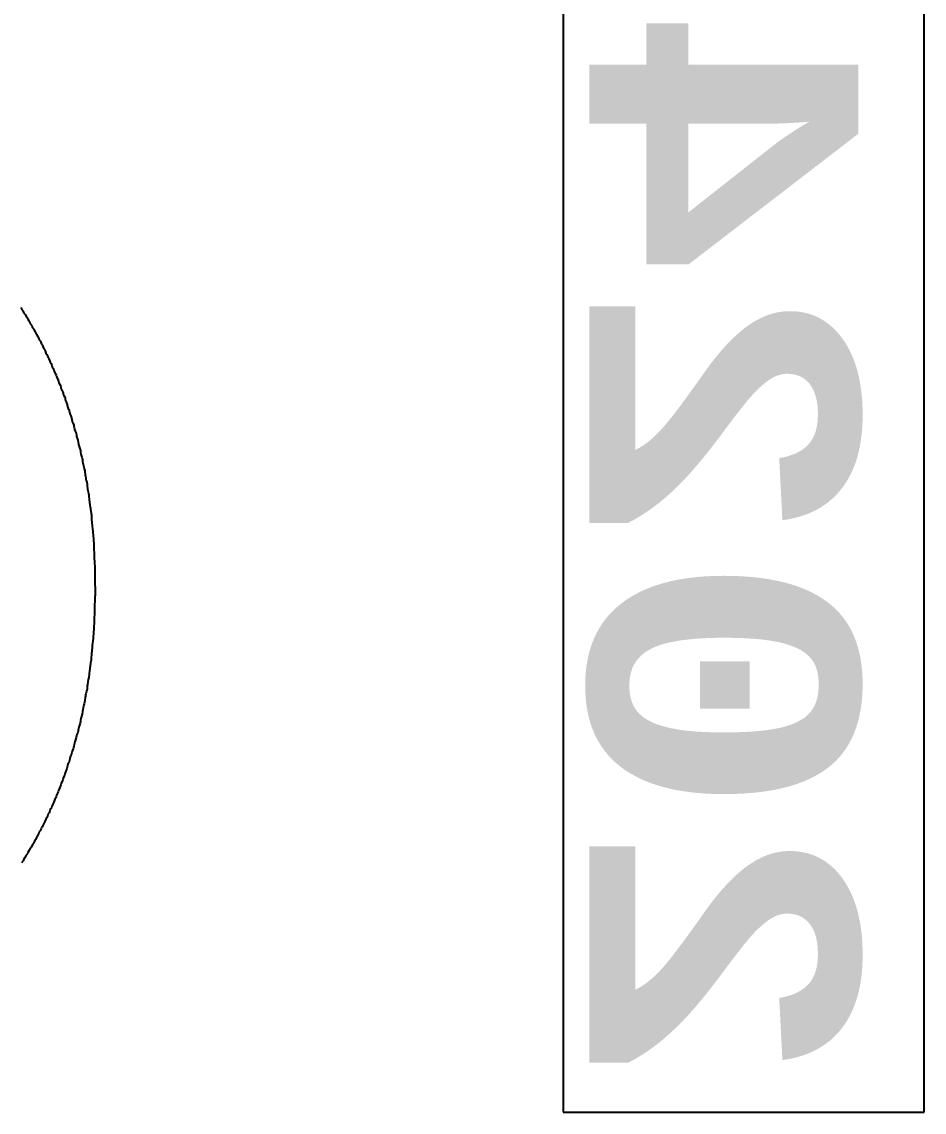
# Model space of a CAD drawing. Header units: inches. Extents: x -13 to 356, y -4 to 120.
# Drawn here: x 26.24 to 31.35, y 21.97 to 28.14 of the extents above; entities that cross this region are included whole.
import ezdxf

# ---------------------------------------------------------------- set-up
doc = ezdxf.new("R2010")
doc.units = ezdxf.units.IN
doc.layers.add('Bottom Layer', color=5, linetype='Continuous')
doc.layers.add('Bottom Overlay', color=54, linetype='Continuous')
doc.styles.add('Courier New_Bold', font='', dxfattribs={"height": 0.2})
doc.styles.get('Courier New_Bold').set_extended_font_data('Courier New', bold=True)

msp = doc.modelspace()

# ---------------------------------------------------------------- linework, layer by layer
at = {"layer": 'Bottom Layer'}
for p, q in [((29.3016, 33.6585), (29.3016, 21.9745)), ((31.3458, 21.9745), (31.3458, 33.6585)), ((29.3016, 21.9745), (31.3458, 21.9745))]:
    msp.add_line(p, q, dxfattribs=at)
at = {"layer": 'Bottom Overlay'}
for p, q in [((26.2325, 26.5272), (26.2403, 26.5129)), ((26.2403, 26.5129), (26.2429, 26.5103)), ((26.2429, 26.5103), (26.2442, 26.5077)), ((26.2442, 26.5077), (26.252, 26.4935)), ((26.252, 26.4935), (26.2571, 26.4883)), ((26.2571, 26.4883), (26.2662, 26.4714)), ((26.2662, 26.4714), (26.2701, 26.4675)), ((26.2701, 26.4675), (26.2727, 26.461)), ((26.2727, 26.461), (26.2779, 26.4519)), ((26.2779, 26.4519), (26.2818, 26.448)), ((26.2818, 26.448), (26.2844, 26.4415)), ((26.2844, 26.4415), (26.2877, 26.4331)), ((26.2877, 26.4331), (26.2948, 26.4259)), ((26.2948, 26.4259), (26.298, 26.4175)), ((26.298, 26.4175), (26.3, 26.413)), ((26.3, 26.413), (26.3058, 26.4058)), ((26.3058, 26.4058), (26.3149, 26.3876)), ((26.3149, 26.3876), (26.3169, 26.3857)), ((26.3169, 26.3857), (26.3182, 26.3831)), ((26.3182, 26.3831), (26.3221, 26.374)), ((26.3221, 26.374), (26.3286, 26.3623)), ((26.3286, 26.3623), (26.3311, 26.3597)), ((26.3311, 26.3597), (26.335, 26.3506)), ((26.335, 26.3506), (26.3363, 26.3454)), ((26.3363, 26.3454), (26.3422, 26.3383)), ((26.3422, 26.3383), (26.3441, 26.3364)), ((26.3441, 26.3364), (26.35, 26.3201)), ((26.35, 26.3201), (26.3519, 26.3182)), ((26.3519, 26.3182), (26.3532, 26.3156)), ((26.3532, 26.3156), (26.3558, 26.313)), ((26.3558, 26.313), (26.3584, 26.3065)), ((26.3584, 26.3065), (26.363, 26.2942)), ((26.363, 26.2942), (26.3662, 26.2896)), ((26.3662, 26.2896), (26.3701, 26.2831)), ((26.3701, 26.2831), (26.3753, 26.2688)), ((26.3753, 26.2688), (26.3811, 26.2617)), ((26.3811, 26.2617), (26.3844, 26.2533)), ((26.3844, 26.2533), (26.3857, 26.2481)), ((26.3857, 26.2481), (26.3922, 26.2364)), ((26.3922, 26.2364), (26.3974, 26.2247)), ((26.3974, 26.2247), (26.3993, 26.2176)), ((26.3993, 26.2176), (26.4039, 26.2104)), ((26.4039, 26.2104), (26.409, 26.1987)), ((26.409, 26.1987), (26.411, 26.1916)), ((26.411, 26.1916), (26.4175, 26.1812)), ((26.4175, 26.1812), (26.4207, 26.1741)), ((26.4207, 26.1741), (26.4227, 26.1669)), ((26.4227, 26.1669), (26.424, 26.1617)), ((26.424, 26.1617), (26.4324, 26.1455)), ((26.4324, 26.1455), (26.435, 26.1364)), ((26.435, 26.1364), (26.4383, 26.128)), ((26.4383, 26.128), (26.4441, 26.1182)), ((26.4441, 26.1182), (26.4467, 26.1092)), ((26.4467, 26.1092), (26.4486, 26.102)), ((26.4486, 26.102), (26.4571, 26.0858)), ((26.4571, 26.0858), (26.4597, 26.0754)), ((26.4597, 26.0754), (26.4616, 26.0683)), ((26.4616, 26.0683), (26.4636, 26.0637)), ((26.4636, 26.0637), (26.4688, 26.0559)), ((26.4688, 26.0559), (26.4707, 26.0488)), ((26.4707, 26.0488), (26.472, 26.0423)), ((26.472, 26.0423), (26.4733, 26.0371)), ((26.4733, 26.0371), (26.4759, 26.0306)), ((26.4759, 26.0306), (26.4818, 26.0209)), ((26.4818, 26.0209), (26.4837, 26.0137)), ((26.4837, 26.0137), (26.485, 26.0059)), ((26.485, 26.0059), (26.4863, 26.0007)), ((26.4863, 26.0007), (26.4889, 25.9942)), ((26.4889, 25.9942), (26.4921, 25.9884)), ((26.4921, 25.9884), (26.4947, 25.9819)), ((26.4947, 25.9819), (26.496, 25.9767)), ((26.496, 25.9767), (26.498, 25.967)), ((26.498, 25.967), (26.5019, 25.9566)), ((26.5019, 25.9566), (26.5051, 25.9508)), ((26.5051, 25.9508), (26.509, 25.9378)), ((26.509, 25.9378), (26.511, 25.928)), ((26.511, 25.928), (26.5123, 25.9228)), ((26.5123, 25.9228), (26.5162, 25.9151)), ((26.5162, 25.9151), (26.5188, 25.9086)), ((26.5188, 25.9086), (26.5201, 25.9034)), ((26.5201, 25.9034), (26.5239, 25.8839)), ((26.5239, 25.8839), (26.5265, 25.8774)), ((26.5265, 25.8774), (26.5324, 25.8638)), ((26.5324, 25.8638), (26.5337, 25.8547)), ((26.5337, 25.8547), (26.535, 25.8495)), ((26.535, 25.8495), (26.5363, 25.8417)), ((26.5363, 25.8417), (26.5376, 25.8378)), ((26.5376, 25.8378), (26.5415, 25.8287)), ((26.5415, 25.8287), (26.5454, 25.8157)), ((26.5454, 25.8157), (26.5473, 25.8034)), ((26.5473, 25.8034), (26.5486, 25.7969)), ((26.5486, 25.7969), (26.5538, 25.7826)), ((26.5538, 25.7826), (26.5558, 25.7768)), ((26.5558, 25.7768), (26.5584, 25.7664)), ((26.5584, 25.7664), (26.5603, 25.7528)), ((26.5603, 25.7528), (26.5616, 25.7463)), ((26.5616, 25.7463), (26.5629, 25.7411)), ((26.5629, 25.7411), (26.5668, 25.7307)), ((26.5668, 25.7307), (26.5687, 25.7235)), ((26.5687, 25.7235), (26.57, 25.7184)), ((26.57, 25.7184), (26.5713, 25.7093)), ((26.5713, 25.7093), (26.5733, 25.6969)), ((26.5733, 25.6969), (26.5759, 25.6865)), ((26.5759, 25.6865), (26.5785, 25.6801)), ((26.5785, 25.6801), (26.5804, 25.6729)), ((26.5804, 25.6729), (26.5817, 25.6677)), ((26.5817, 25.6677), (26.583, 25.6586)), ((26.583, 25.6586), (26.5843, 25.6456)), ((26.5843, 25.6456), (26.5856, 25.6405)), ((26.5856, 25.6405), (26.5876, 25.6307)), ((26.5876, 25.6307), (26.5889, 25.6255)), ((26.5889, 25.6255), (26.5921, 25.6145)), ((26.5921, 25.6145), (26.5947, 25.6041)), ((26.5947, 25.6041), (26.5973, 25.5781)), ((26.5973, 25.5781), (26.5986, 25.5729)), ((26.5986, 25.5729), (26.6006, 25.5619)), ((26.6006, 25.5619), (26.6018, 25.5567)), ((26.6018, 25.5567), (26.6038, 25.5496)), ((26.6038, 25.5496), (26.6064, 25.5392)), ((26.6064, 25.5392), (26.6077, 25.5262)), ((26.6077, 25.5262), (26.609, 25.521)), ((26.609, 25.521), (26.6109, 25.4996)), ((26.6109, 25.4996), (26.6135, 25.484)), ((26.6135, 25.484), (26.6161, 25.4736)), ((26.6161, 25.4736), (26.6174, 25.4671)), ((26.6174, 25.4671), (26.6187, 25.4593)), ((26.6187, 25.4593), (26.6207, 25.4418)), ((26.6207, 25.4418), (26.6239, 25.4087)), ((26.6239, 25.4087), (26.6252, 25.3983)), ((26.6252, 25.3983), (26.6265, 25.3918)), ((26.6265, 25.3918), (26.6278, 25.384)), ((26.6278, 25.384), (26.6291, 25.3775)), ((26.6291, 25.3775), (26.6311, 25.36)), ((26.6311, 25.36), (26.6324, 25.3548)), ((26.6324, 25.3548), (26.6337, 25.3263)), ((26.6337, 25.3263), (26.635, 25.3133)), ((26.635, 25.3133), (26.6369, 25.288)), ((26.6369, 25.288), (26.6382, 25.2776)), ((26.6382, 25.2776), (26.6401, 25.26)), ((26.6401, 25.26), (26.6414, 25.2549)), ((26.6414, 25.2549), (26.6434, 25.2386)), ((26.6434, 25.2386), (26.6447, 25.2166)), ((26.6447, 25.2166), (26.646, 25.1854)), ((26.646, 25.1854), (26.6486, 25.114)), ((26.6486, 25.114), (26.6499, 25.0841)), ((26.6499, 25.0841), (26.6512, 25.0582)), ((26.6512, 25.0582), (26.6525, 25.0023)), ((26.6525, 25.0023), (26.6531, 24.8978)), ((26.6518, 24.8939), (26.6505, 24.8186)), ((26.6531, 24.8978), (26.6518, 24.8939)), ((26.6492, 24.8147), (26.6473, 24.7505)), ((26.6505, 24.8186), (26.6492, 24.8147)), ((26.6473, 24.7505), (26.646, 24.7128)), ((26.6447, 24.6842), (26.6434, 24.6622)), ((26.646, 24.7128), (26.6447, 24.6842)), ((26.6389, 24.6252), (26.6376, 24.6161)), ((26.6408, 24.6427), (26.6389, 24.6252)), ((26.6421, 24.6505), (26.6408, 24.6427)), ((26.6434, 24.6622), (26.6421, 24.6505)), ((26.6337, 24.5654), (26.6317, 24.5427)), ((26.635, 24.5862), (26.6337, 24.5654)), ((26.6363, 24.6031), (26.635, 24.5862)), ((26.6376, 24.6161), (26.6363, 24.6031)), ((26.6252, 24.5025), (26.6233, 24.4849)), ((26.6265, 24.5103), (26.6252, 24.5025)), ((26.6278, 24.5168), (26.6265, 24.5103)), ((26.6304, 24.5323), (26.6278, 24.5168)), ((26.6317, 24.5427), (26.6304, 24.5323)), ((26.6174, 24.4337), (26.6148, 24.4233)), ((26.6207, 24.4551), (26.6174, 24.4337)), ((26.622, 24.472), (26.6207, 24.4551)), ((26.6233, 24.4849), (26.622, 24.472)), ((26.609, 24.3876), (26.6077, 24.3681)), ((26.6103, 24.3928), (26.609, 24.3876)), ((26.6122, 24.4103), (26.6103, 24.3928)), ((26.6148, 24.4233), (26.6122, 24.4103)), ((26.5973, 24.3227), (26.5954, 24.3025)), ((26.5986, 24.3279), (26.5973, 24.3227)), ((26.5999, 24.3369), (26.5986, 24.3279)), ((26.6012, 24.3421), (26.5999, 24.3369)), ((26.6031, 24.3493), (26.6012, 24.3421)), ((26.6044, 24.3545), (26.6031, 24.3493)), ((26.6064, 24.3642), (26.6044, 24.3545)), ((26.6077, 24.3681), (26.6064, 24.3642)), ((26.5843, 24.2513), (26.583, 24.2422)), ((26.5856, 24.2642), (26.5843, 24.2513)), ((26.5869, 24.2694), (26.5856, 24.2642)), ((26.5895, 24.2785), (26.5869, 24.2694)), ((26.5915, 24.2844), (26.5895, 24.2785)), ((26.5941, 24.2947), (26.5915, 24.2844)), ((26.5954, 24.3025), (26.5941, 24.2947)), ((26.5713, 24.1902), (26.57, 24.185)), ((26.5726, 24.2032), (26.5713, 24.1902)), ((26.5739, 24.2084), (26.5726, 24.2032)), ((26.5798, 24.2272), (26.5739, 24.2084)), ((26.583, 24.2422), (26.5798, 24.2272)), ((26.5571, 24.1305), (26.5551, 24.1234)), ((26.5584, 24.1357), (26.5571, 24.1305)), ((26.561, 24.1539), (26.5584, 24.1357)), ((26.5681, 24.1766), (26.561, 24.1539)), ((26.57, 24.185), (26.5681, 24.1766)), ((26.5395, 24.0701), (26.535, 24.0552)), ((26.5434, 24.0805), (26.5395, 24.0701)), ((26.5467, 24.0942), (26.5434, 24.0805)), ((26.548, 24.1032), (26.5467, 24.0942)), ((26.5506, 24.1123), (26.548, 24.1032)), ((26.5551, 24.1234), (26.5506, 24.1123)), ((26.5207, 24.0033), (26.5188, 23.9961)), ((26.522, 24.0085), (26.5207, 24.0033)), ((26.5233, 24.0176), (26.522, 24.0085)), ((26.5291, 24.0312), (26.5233, 24.0176)), ((26.5317, 24.0377), (26.5291, 24.0312)), ((26.533, 24.0429), (26.5317, 24.0377)), ((26.535, 24.0552), (26.533, 24.0429)), ((26.4999, 23.9435), (26.4973, 23.9345)), ((26.5045, 23.952), (26.4999, 23.9435)), ((26.5071, 23.9585), (26.5045, 23.952)), ((26.5103, 23.9734), (26.5071, 23.9585)), ((26.5129, 23.9825), (26.5103, 23.9734)), ((26.5162, 23.9896), (26.5129, 23.9825)), ((26.5188, 23.9961), (26.5162, 23.9896)), ((26.4785, 23.878), (26.4727, 23.8644)), ((26.4824, 23.8858), (26.4785, 23.878)), ((26.4844, 23.8942), (26.4824, 23.8858)), ((26.4869, 23.9046), (26.4844, 23.8942)), ((26.4941, 23.9195), (26.4869, 23.9046)), ((26.4973, 23.9345), (26.4941, 23.9195)), ((26.4577, 23.8209), (26.4551, 23.8144)), ((26.459, 23.8261), (26.4577, 23.8209)), ((26.461, 23.8345), (26.459, 23.8261)), ((26.4694, 23.8507), (26.461, 23.8345)), ((26.4707, 23.8559), (26.4694, 23.8507)), ((26.4727, 23.8644), (26.4707, 23.8559)), ((26.4305, 23.7533), (26.4253, 23.7456)), ((26.4331, 23.7598), (26.4305, 23.7533)), ((26.435, 23.7683), (26.4331, 23.7598)), ((26.4402, 23.78), (26.435, 23.7683)), ((26.4448, 23.7871), (26.4402, 23.78)), ((26.4467, 23.7942), (26.4448, 23.7871)), ((26.4493, 23.8033), (26.4467, 23.7942)), ((26.4551, 23.8144), (26.4493, 23.8033)), ((26.4026, 23.6917), (26.4, 23.6891)), ((26.4039, 23.6943), (26.4026, 23.6917)), ((26.4058, 23.6962), (26.4039, 23.6943)), ((26.409, 23.7047), (26.4058, 23.6962)), ((26.4116, 23.7137), (26.409, 23.7047)), ((26.4155, 23.7202), (26.4116, 23.7137)), ((26.4207, 23.7293), (26.4155, 23.7202)), ((26.422, 23.7345), (26.4207, 23.7293)), ((26.4253, 23.7456), (26.422, 23.7345)), ((26.374, 23.632), (26.3694, 23.6196)), ((26.3779, 23.6384), (26.374, 23.632)), ((26.3844, 23.6501), (26.3779, 23.6384)), ((26.3857, 23.6553), (26.3844, 23.6501)), ((26.3883, 23.6618), (26.3857, 23.6553)), ((26.3896, 23.6644), (26.3883, 23.6618)), ((26.3928, 23.6677), (26.3896, 23.6644)), ((26.3974, 23.68), (26.3928, 23.6677)), ((26.4, 23.6891), (26.3974, 23.68)), ((26.348, 23.5787), (26.3435, 23.5664)), ((26.3506, 23.5852), (26.348, 23.5787)), ((26.3532, 23.5878), (26.3506, 23.5852)), ((26.3565, 23.5924), (26.3532, 23.5878)), ((26.3597, 23.6008), (26.3565, 23.5924)), ((26.3649, 23.6125), (26.3597, 23.6008)), ((26.3694, 23.6196), (26.3649, 23.6125)), ((26.3104, 23.5073), (26.3071, 23.4989)), ((26.313, 23.5138), (26.3104, 23.5073)), ((26.3156, 23.5164), (26.313, 23.5138)), ((26.3221, 23.5281), (26.3156, 23.5164)), ((26.3253, 23.5365), (26.3221, 23.5281)), ((26.3337, 23.5489), (26.3253, 23.5365)), ((26.335, 23.5541), (26.3337, 23.5489)), ((26.3376, 23.5605), (26.335, 23.5541)), ((26.3435, 23.5664), (26.3376, 23.5605)), ((26.2792, 23.4528), (26.2727, 23.4437)), ((26.2883, 23.4697), (26.2792, 23.4528)), ((26.2896, 23.4723), (26.2883, 23.4697)), ((26.2922, 23.4749), (26.2896, 23.4723)), ((26.3013, 23.4917), (26.2922, 23.4749)), ((26.3026, 23.4943), (26.3013, 23.4917)), ((26.3071, 23.4989), (26.3026, 23.4943)), ((26.239, 23.3879), (26.2364, 23.3853)), ((26.2403, 23.3905), (26.239, 23.3879)), ((26.2429, 23.3931), (26.2403, 23.3905)), ((26.2461, 23.3976), (26.2429, 23.3931)), ((26.2494, 23.406), (26.2461, 23.3976)), ((26.2545, 23.4112), (26.2494, 23.406)), ((26.2623, 23.4255), (26.2545, 23.4112)), ((26.2636, 23.4281), (26.2623, 23.4255)), ((26.2675, 23.432), (26.2636, 23.4281)), ((26.2688, 23.4346), (26.2675, 23.432)), ((26.2708, 23.4366), (26.2688, 23.4346)), ((26.2727, 23.4437), (26.2708, 23.4366))]:
    msp.add_line(p, q, dxfattribs=at)

# ---------------------------------------------------------------- texts
at = {"layer": 'Bottom Layer', "style": 'Courier New_Bold', "text_generation_flag": 2}
msp.add_text('20240412-V1.2', height=1.524, rotation=270, dxfattribs=at).set_placement((29.4497, 22.1015))

doc.saveas('drawing.dxf')
